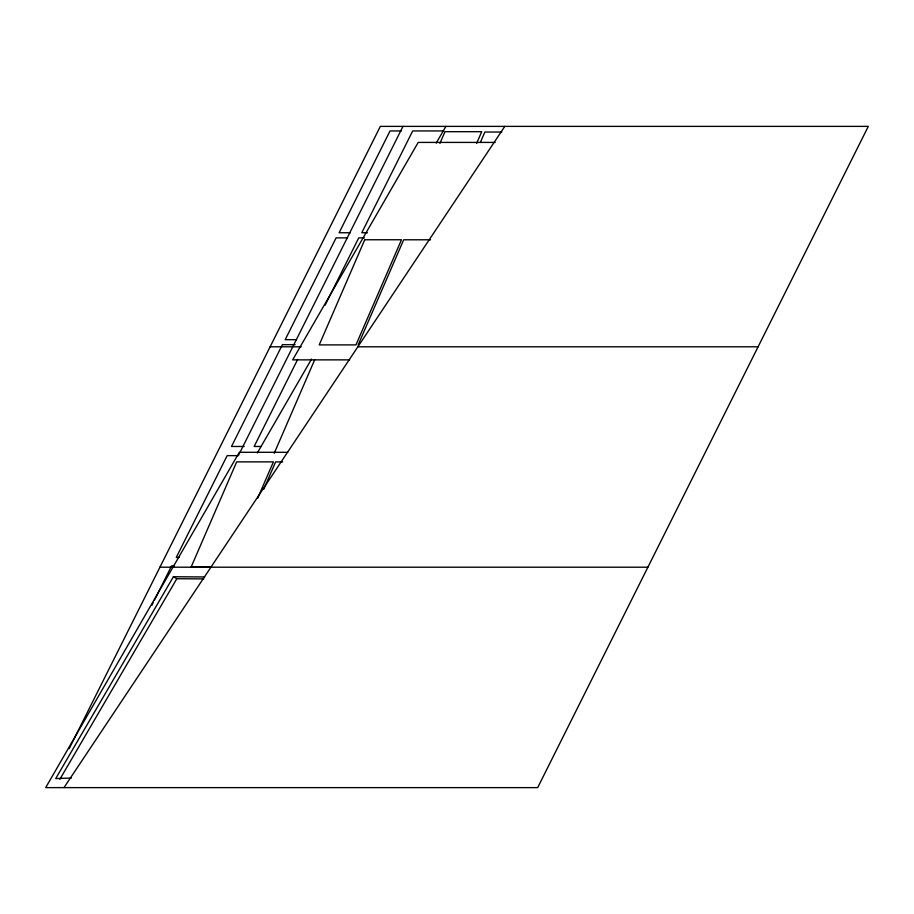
<?xml version="1.0" encoding="UTF-8"?>
<svg xmlns="http://www.w3.org/2000/svg" width="914" height="914" viewBox="0 0 914 914"><rect width="100%" height="100%" fill="white"/><g stroke="black" fill="none" stroke-linecap="round" stroke-linejoin="round"><path stroke-width="1.37" d="M274.2 453.298L314.667 359.83M257.679 498.221L273.412 461.878L236.68 461.878L191.152 567.011L210.928 567.011M263.803 489.161L275.605 461.901L282.677 461.901M439.92 143.372L444.981 131.685L481.712 131.685L476.651 143.372M358.151 344.932L403.68 239.788L430.528 239.788M480.364 142.424L484.866 132.039L501.82 132.039M69.19 748.669L380.327 126.383L868.3 126.383L537.683 787.617L45.7 787.617L239.308 452.293L287.761 452.293M151.85 605.354L153.129 602.806M154.397 600.258L171.603 565.846L174.437 565.846M238.634 455.092L402.983 126.383M297.678 359.408L254.149 446.466L261.221 446.466M325.03 305.31L358.756 237.869L364.4 237.869M257.325 452.967L311.525 359.111M436.252 143.064L445.883 126.383M204.622 576.951L173.409 576.745L55.72 778.568L71.292 778.031M59.856 779.311L176.825 578.722L203.788 578.905M63.98 787.617L504.802 126.383M401.337 130.942L390.038 130.942L339.14 232.739L350.439 232.739M443.77 130.942L412.694 130.942L361.784 232.739L367.439 232.739M495.205 142.413L418.212 142.413L292.663 359.865L349.628 359.865M347.4 237.869L336.101 237.869L285.202 339.677L296.502 339.677M295.119 344.658L282.403 344.658L231.505 446.466L244.221 446.466M270.121 346.794L301.186 346.794M357.865 346.794L758.094 346.794M238.474 455.629L227.163 455.629L176.265 557.437L179.087 557.437M159.916 567.206L647.889 567.206M173.409 576.745L176.825 578.722M364.755 239.754L319.226 344.898L355.969 344.898L401.486 239.754L364.755 239.754"/></g></svg>
